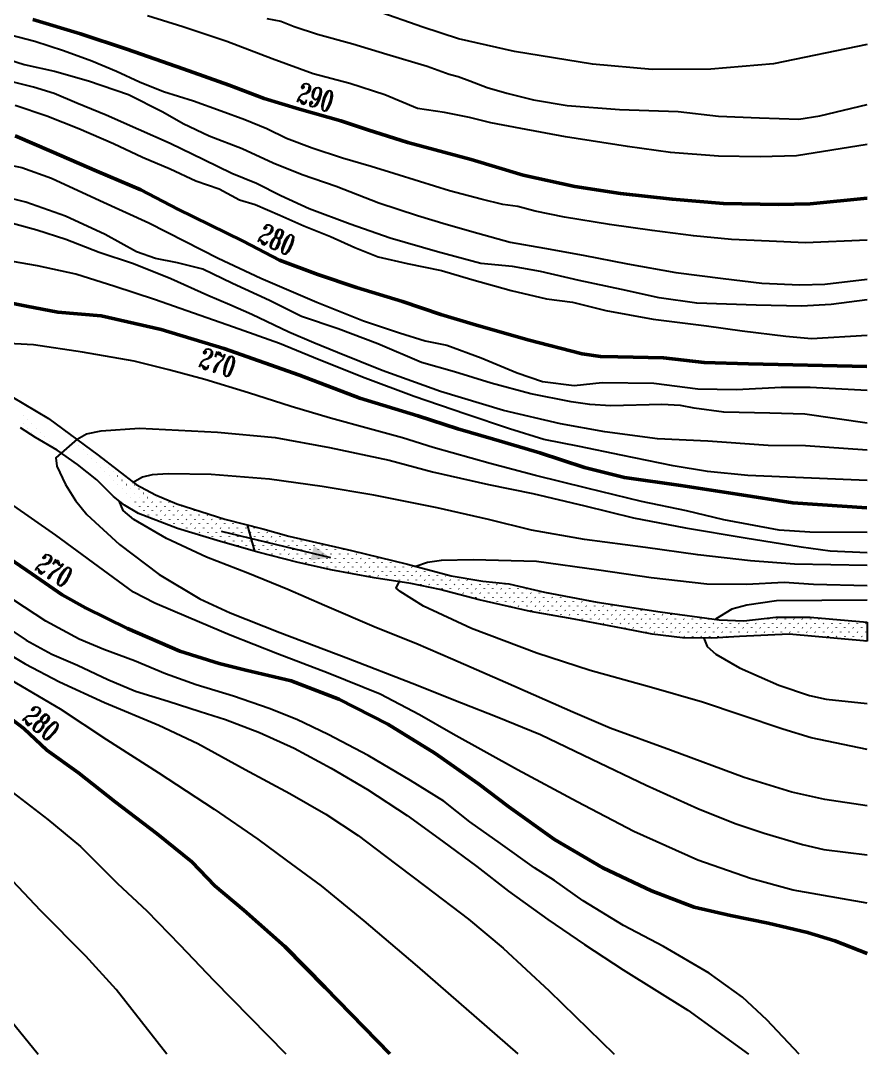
# Model space of a CAD drawing. Header units: millimetres. Extents: x 2268 to 10992, y 389 to 3530.
# Drawn here: x 3799 to 4118.2, y 1040.2 to 1429.7 of the extents above; entities that cross this region are included whole.
import ezdxf
from ezdxf.enums import TextEntityAlignment as Align

# ---------------------------------------------------------------- set-up
doc = ezdxf.new("R2010")
doc.units = ezdxf.units.MM
doc.layers.get('0').update_dxf_attribs({"true_color": 0xd9d9d9})
doc.layers.add('fiume', color=4, linetype='Continuous')
doc.layers.add('linee rosse', color=7, linetype='Continuous', lineweight=50, true_color=0xffc2c2)
doc.styles.add('TRIPLEX', font='romant', dxfattribs={"width": 0.86, "height": 10})

# ---------------------------------------------------------------- blocks, each defined once
blk = doc.blocks.new('B01C419F8')
at = {"layer": 'fiume', "linetype": 'Continuous'}
for p, q in [((362.39, 296.77), (362.41, 296.79)), ((362.97, 296.22), (362.99, 296.24)), ((363.55, 296.8), (363.57, 296.82)), ((364.13, 296.25), (364.15, 296.26)), ((364.71, 296.83), (364.73, 296.84)), ((362.39, 295.64), (362.41, 295.66)), ((362.39, 294.51), (362.41, 294.52)), ((362.97, 295.09), (362.99, 295.1)), ((363.55, 295.67), (363.57, 295.68)), ((363.55, 294.54), (363.57, 294.55)), ((364.13, 295.12), (364.15, 295.13)), ((362.39, 293.38), (362.41, 293.39)), ((362.97, 293.96), (362.99, 293.97)), ((363.55, 293.41), (363.57, 293.42)), ((364.13, 293.99), (364.15, 294)), ((361.81, 292.8), (361.83, 292.81)), ((361.81, 291.67), (361.83, 291.68)), ((362.39, 292.25), (362.41, 292.26)), ((362.97, 292.83), (362.99, 292.84)), ((362.97, 291.7), (362.99, 291.71)), ((363.55, 292.28), (363.57, 292.29)), ((364.13, 292.86), (364.15, 292.87)), ((364.13, 291.72), (364.15, 291.74)), ((361.81, 290.54), (361.83, 290.55)), ((362.39, 291.12), (362.41, 291.13)), ((362.97, 290.56), (362.99, 290.58)), ((363.55, 291.14), (363.57, 291.16)), ((361.81, 289.4), (361.83, 289.42)), ((362.39, 289.98), (362.41, 290)), ((362.39, 288.85), (362.41, 288.87)), ((362.97, 289.43), (362.99, 289.45)), ((363.55, 290.01), (363.57, 290.03)), ((363.55, 288.88), (363.57, 288.9)), ((361.81, 288.27), (361.83, 288.29)), ((362.39, 287.72), (362.41, 287.74)), ((362.97, 288.3), (362.99, 288.32)), ((363.55, 287.75), (363.57, 287.76)), ((361.81, 287.14), (361.83, 287.16)), ((362.39, 286.59), (362.41, 286.6)), ((362.97, 287.17), (362.99, 287.18)), ((363.55, 286.62), (363.57, 286.63)), ((361.81, 286.01), (361.83, 286.02)), ((361.81, 284.88), (361.83, 284.89)), ((362.39, 285.46), (362.41, 285.47)), ((362.97, 286.04), (362.99, 286.05)), ((362.97, 284.91), (362.99, 284.92)), ((363.55, 285.49), (363.57, 285.5)), ((361.81, 283.75), (361.83, 283.76)), ((362.39, 284.33), (362.41, 284.34)), ((362.97, 283.78), (362.99, 283.79)), ((363.55, 284.36), (363.57, 284.37)), ((361.81, 282.62), (361.83, 282.63)), ((362.39, 283.2), (362.41, 283.21)), ((362.39, 282.06), (362.41, 282.08)), ((362.97, 282.64), (362.99, 282.66)), ((363.55, 283.22), (363.57, 283.24)), ((363.55, 282.09), (363.57, 282.11)), ((362.39, 280.93), (362.41, 280.95)), ((362.97, 281.51), (362.99, 281.53)), ((363.55, 280.96), (363.57, 280.98)), ((362.39, 279.8), (362.41, 279.82)), ((362.97, 280.38), (362.99, 280.4)), ((362.97, 279.25), (362.99, 279.26)), ((363.55, 279.83), (363.57, 279.84)), ((364.13, 279.28), (364.15, 279.29)), ((362.39, 278.67), (362.41, 278.68)), ((362.97, 278.12), (362.99, 278.13)), ((363.55, 278.7), (363.57, 278.71)), ((364.13, 278.15), (364.15, 278.16)), ((362.39, 277.54), (362.41, 277.55)), ((362.39, 276.41), (362.41, 276.42)), ((362.97, 276.99), (362.99, 277)), ((363.55, 277.57), (363.57, 277.58)), ((363.55, 276.44), (363.57, 276.45)), ((364.13, 277.02), (364.15, 277.03)), ((361.81, 275.83), (361.83, 275.84)), ((362.39, 275.28), (362.41, 275.29)), ((362.97, 275.86), (362.99, 275.87)), ((363.55, 275.3), (363.57, 275.32)), ((364.13, 275.88), (364.15, 275.9)), ((361.81, 274.7), (361.83, 274.71)), ((362.39, 274.15), (362.41, 274.16)), ((362.97, 274.73), (362.99, 274.74)), ((363.55, 274.17), (363.57, 274.19)), ((364.13, 274.75), (364.15, 274.77)), ((361.81, 273.57), (361.83, 273.58)), ((361.81, 272.43), (361.83, 272.45)), ((362.39, 273.01), (362.41, 273.03)), ((362.97, 273.59), (362.99, 273.61)), ((362.97, 272.46), (362.99, 272.48)), ((363.55, 273.04), (363.57, 273.06)), ((364.13, 273.62), (364.15, 273.64)), ((364.13, 272.49), (364.15, 272.5)), ((361.23, 271.85), (361.25, 271.87)), ((361.81, 271.3), (361.83, 271.32)), ((362.39, 271.88), (362.41, 271.9)), ((362.97, 271.33), (362.99, 271.35)), ((363.55, 271.91), (363.57, 271.92)), ((364.13, 271.36), (364.15, 271.37)), ((361.23, 270.72), (361.25, 270.74)), ((361.23, 269.59), (361.25, 269.61)), ((361.81, 270.17), (361.83, 270.19)), ((362.39, 270.75), (362.41, 270.77)), ((362.39, 269.62), (362.41, 269.63)), ((362.97, 270.2), (362.99, 270.21)), ((363.55, 270.78), (363.57, 270.79)), ((363.55, 269.65), (363.57, 269.66)), ((361.23, 268.46), (361.25, 268.47)), ((361.81, 269.04), (361.83, 269.05)), ((362.39, 268.49), (362.41, 268.5)), ((362.97, 269.07), (362.99, 269.08)), ((363.55, 268.52), (363.57, 268.53)), ((360.65, 267.88), (360.67, 267.89)), ((360.65, 266.75), (360.67, 266.76)), ((361.23, 267.33), (361.25, 267.34)), ((361.81, 267.91), (361.83, 267.92)), ((361.81, 266.78), (361.83, 266.79)), ((362.39, 267.36), (362.41, 267.37)), ((362.97, 267.94), (362.99, 267.95)), ((362.97, 266.81), (362.99, 266.82)), ((363.55, 267.39), (363.57, 267.4)), ((360.65, 265.62), (360.67, 265.63)), ((361.23, 266.2), (361.25, 266.21)), ((361.81, 265.65), (361.83, 265.66)), ((362.39, 266.23), (362.41, 266.24)), ((362.97, 265.67), (362.99, 265.69)), ((360.65, 264.49), (360.67, 264.5)), ((361.23, 265.07), (361.25, 265.08)), ((361.81, 264.51), (361.83, 264.53)), ((362.39, 265.09), (362.41, 265.11)), ((362.39, 263.96), (362.41, 263.98)), ((362.97, 264.54), (362.99, 264.56)), ((360.07, 263.91), (360.09, 263.92)), ((360.07, 262.78), (360.09, 262.79)), ((360.65, 263.35), (360.67, 263.37)), ((361.23, 263.93), (361.25, 263.95)), ((361.23, 262.8), (361.25, 262.82)), ((361.81, 263.38), (361.83, 263.4)), ((362.39, 262.83), (362.41, 262.85)), ((360.07, 261.64), (360.09, 261.66)), ((360.65, 262.22), (360.67, 262.24)), ((361.23, 261.67), (361.25, 261.69)), ((361.81, 262.25), (361.83, 262.27)), ((362.39, 261.7), (362.41, 261.71)), ((359.49, 259.93), (359.51, 259.95)), ((360.07, 260.51), (360.09, 260.53)), ((360.65, 261.09), (360.67, 261.11)), ((360.65, 259.96), (360.67, 259.97)), ((361.23, 260.54), (361.25, 260.55)), ((361.81, 261.12), (361.83, 261.13)), ((361.81, 259.99), (361.83, 260)), ((359.49, 258.8), (359.51, 258.82)), ((360.07, 259.38), (360.09, 259.4)), ((360.65, 258.83), (360.67, 258.84)), ((361.23, 259.41), (361.25, 259.42)), ((361.81, 258.86), (361.83, 258.87)), ((358.91, 257.09), (358.93, 257.1)), ((359.49, 257.67), (359.51, 257.68)), ((360.07, 258.25), (360.09, 258.26)), ((360.07, 257.12), (360.09, 257.13)), ((360.65, 257.7), (360.67, 257.71)), ((361.23, 258.28), (361.25, 258.29)), ((361.23, 257.15), (361.25, 257.16)), ((358.91, 255.96), (358.93, 255.97)), ((359.49, 256.54), (359.51, 256.55)), ((360.07, 255.99), (360.09, 256)), ((360.65, 256.57), (360.67, 256.58)), ((361.23, 256.02), (361.25, 256.03)), ((358.91, 254.83), (358.93, 254.84)), ((359.49, 255.41), (359.51, 255.42)), ((360.07, 254.86), (360.09, 254.87)), ((360.65, 255.44), (360.67, 255.45)), ((360.65, 254.3), (360.67, 254.32)), ((361.23, 254.88), (361.25, 254.9)), ((358.33, 254.25), (358.35, 254.26)), ((358.33, 253.12), (358.35, 253.13)), ((358.91, 253.7), (358.93, 253.71)), ((359.49, 254.28), (359.51, 254.29)), ((359.49, 253.14), (359.51, 253.16)), ((360.07, 253.72), (360.09, 253.74)), ((360.65, 253.17), (360.67, 253.19)), ((358.33, 251.98), (358.35, 252)), ((358.91, 252.56), (358.93, 252.58)), ((359.49, 252.01), (359.51, 252.03)), ((360.07, 252.59), (360.09, 252.61)), ((360.65, 252.04), (360.67, 252.06)), ((357.75, 251.4), (357.77, 251.42)), ((357.75, 250.27), (357.77, 250.29)), ((358.33, 250.85), (358.35, 250.87)), ((358.91, 251.43), (358.93, 251.45)), ((358.91, 250.3), (358.93, 250.32)), ((359.49, 250.88), (359.51, 250.9)), ((360.07, 251.46), (360.09, 251.48)), ((360.07, 250.33), (360.09, 250.34)), ((357.75, 249.14), (357.77, 249.16)), ((358.33, 249.72), (358.35, 249.74)), ((358.91, 249.17), (358.93, 249.18)), ((359.49, 249.75), (359.51, 249.76)), ((360.07, 249.2), (360.09, 249.21)), ((357.17, 248.56), (357.19, 248.58)), ((357.17, 247.43), (357.19, 247.44)), ((357.75, 248.01), (357.77, 248.02)), ((358.33, 248.59), (358.35, 248.6)), ((358.33, 247.46), (358.35, 247.47)), ((358.91, 248.04), (358.93, 248.05)), ((359.49, 248.62), (359.51, 248.63)), ((359.49, 247.49), (359.51, 247.5)), ((357.17, 246.3), (357.19, 246.31)), ((357.75, 246.88), (357.77, 246.89)), ((358.33, 246.33), (358.35, 246.34)), ((358.91, 246.91), (358.93, 246.92)), ((359.49, 246.36), (359.51, 246.37)), ((357.17, 245.17), (357.19, 245.18)), ((357.75, 245.75), (357.77, 245.76)), ((357.75, 244.62), (357.77, 244.63)), ((358.33, 245.2), (358.35, 245.21)), ((358.91, 245.78), (358.93, 245.79)), ((358.91, 244.64), (358.93, 244.66)), ((356.59, 243.46), (356.61, 243.47)), ((357.17, 244.04), (357.19, 244.05)), ((357.75, 243.49), (357.77, 243.5)), ((358.33, 244.06), (358.35, 244.08)), ((356.59, 242.33), (356.61, 242.34)), ((357.17, 242.91), (357.19, 242.92)), ((357.75, 242.35), (357.77, 242.37)), ((358.33, 242.93), (358.35, 242.95)), ((356.01, 240.61), (356.03, 240.63)), ((356.59, 241.19), (356.61, 241.21)), ((357.17, 241.77), (357.19, 241.79)), ((357.17, 240.64), (357.19, 240.66)), ((357.75, 241.22), (357.77, 241.24)), ((358.33, 241.8), (358.35, 241.82)), ((356.01, 239.48), (356.03, 239.5)), ((356.59, 240.06), (356.61, 240.08)), ((357.17, 239.51), (357.19, 239.53)), ((357.75, 240.09), (357.77, 240.11)), ((355.43, 238.9), (355.45, 238.92)), ((355.43, 237.77), (355.45, 237.79)), ((356.01, 238.35), (356.03, 238.37)), ((356.59, 238.93), (356.61, 238.95)), ((356.59, 237.8), (356.61, 237.81)), ((357.17, 238.38), (357.19, 238.39)), ((355.43, 236.64), (355.45, 236.65)), ((356.01, 237.22), (356.03, 237.23)), ((356.59, 236.67), (356.61, 236.68)), ((357.17, 237.25), (357.19, 237.26)), ((354.85, 236.06), (354.87, 236.07)), ((354.85, 234.93), (354.87, 234.94)), ((355.43, 235.51), (355.45, 235.52)), ((356.01, 236.09), (356.03, 236.1)), ((356.01, 234.96), (356.03, 234.97)), ((356.59, 235.54), (356.61, 235.55)), ((354.27, 234.35), (354.29, 234.36)), ((354.85, 233.8), (354.87, 233.81)), ((355.43, 234.38), (355.45, 234.39)), ((356.01, 233.83), (356.03, 233.84)), ((356.59, 234.41), (356.61, 234.42)), ((354.27, 233.22), (354.29, 233.23)), ((354.85, 232.67), (354.87, 232.68)), ((355.43, 233.25), (355.45, 233.26)), ((356.01, 232.69), (356.03, 232.71)), ((356.59, 233.27), (356.61, 233.29)), ((353.69, 231.51), (353.71, 231.52)), ((354.27, 232.09), (354.29, 232.1)), ((354.27, 230.96), (354.29, 230.97)), ((354.85, 231.54), (354.87, 231.55)), ((355.43, 232.11), (355.45, 232.13)), ((355.43, 230.98), (355.45, 231)), ((356.01, 231.56), (356.03, 231.58)), ((353.11, 229.8), (353.13, 229.81)), ((353.69, 230.38), (353.71, 230.39)), ((354.27, 229.82), (354.29, 229.84)), ((354.85, 230.4), (354.87, 230.42)), ((355.43, 229.85), (355.45, 229.87)), ((356.01, 230.43), (356.03, 230.45)), ((353.11, 228.66), (353.13, 228.68)), ((353.69, 229.24), (353.71, 229.26)), ((353.69, 228.11), (353.71, 228.13)), ((354.27, 228.69), (354.29, 228.71)), ((354.85, 229.27), (354.87, 229.29)), ((354.85, 228.14), (354.87, 228.16)), ((355.43, 228.72), (355.45, 228.73)), ((352.54, 226.95), (352.55, 226.97)), ((353.11, 227.53), (353.13, 227.55)), ((353.69, 226.98), (353.71, 227)), ((354.27, 227.56), (354.29, 227.58)), ((354.85, 227.01), (354.87, 227.02)), ((355.43, 227.59), (355.45, 227.6)), ((352.54, 225.82), (352.55, 225.84)), ((353.11, 226.4), (353.13, 226.42)), ((353.11, 225.27), (353.13, 225.28)), ((353.69, 225.85), (353.71, 225.86)), ((354.27, 226.43), (354.29, 226.44)), ((354.27, 225.3), (354.29, 225.31)), ((354.85, 225.88), (354.87, 225.89)), ((355.43, 226.46), (355.45, 226.47)), ((351.96, 224.11), (351.97, 224.12)), ((352.54, 224.69), (352.55, 224.7)), ((353.11, 224.14), (353.13, 224.15)), ((353.69, 224.72), (353.71, 224.73)), ((354.27, 224.17), (354.29, 224.18)), ((354.85, 224.75), (354.87, 224.76)), ((351.96, 222.98), (351.97, 222.99)), ((352.54, 223.56), (352.55, 223.57)), ((353.11, 223.01), (353.13, 223.02)), ((353.69, 223.59), (353.71, 223.6)), ((354.27, 223.04), (354.29, 223.05)), ((354.85, 223.62), (354.87, 223.63)), ((351.38, 222.4), (351.39, 222.41)), ((351.38, 221.27), (351.39, 221.28)), ((351.96, 221.85), (351.97, 221.86)), ((352.54, 222.43), (352.55, 222.44)), ((352.54, 221.3), (352.55, 221.31)), ((353.11, 221.88), (353.13, 221.89)), ((353.69, 222.46), (353.71, 222.47)), ((353.69, 221.32), (353.71, 221.34)), ((354.27, 221.9), (354.29, 221.92)), ((351.38, 220.14), (351.39, 220.15)), ((351.96, 220.72), (351.97, 220.73)), ((352.54, 220.16), (352.55, 220.18)), ((353.11, 220.74), (353.13, 220.76)), ((353.69, 220.19), (353.71, 220.21)), ((350.8, 219.56), (350.81, 219.57)), ((350.8, 218.43), (350.81, 218.44)), ((351.38, 219.01), (351.39, 219.02)), ((351.96, 219.58), (351.97, 219.6)), ((351.96, 218.45), (351.97, 218.47)), ((352.54, 219.03), (352.55, 219.05)), ((353.11, 219.61), (353.13, 219.63)), ((353.11, 218.48), (353.13, 218.5)), ((353.69, 219.06), (353.71, 219.08)), ((350.8, 217.29), (350.81, 217.31)), ((351.38, 217.87), (351.39, 217.89)), ((351.96, 217.32), (351.97, 217.34)), ((352.54, 217.9), (352.55, 217.92)), ((353.11, 217.35), (353.13, 217.36)), ((350.22, 216.71), (350.23, 216.73)), ((350.22, 215.58), (350.23, 215.6)), ((350.8, 216.16), (350.81, 216.18)), ((351.38, 216.74), (351.39, 216.76)), ((351.38, 215.61), (351.39, 215.63)), ((351.96, 216.19), (351.97, 216.2)), ((352.54, 216.77), (352.55, 216.78)), ((352.54, 215.64), (352.55, 215.65)), ((349.64, 215), (349.65, 215.02)), ((350.22, 214.45), (350.23, 214.47)), ((350.8, 215.03), (350.81, 215.05)), ((351.38, 214.48), (351.39, 214.49)), ((351.96, 215.06), (351.97, 215.07)), ((352.54, 214.51), (352.55, 214.52)), ((349.06, 213.29), (349.07, 213.31)), ((349.64, 213.87), (349.65, 213.89)), ((350.22, 213.32), (350.23, 213.33)), ((350.8, 213.9), (350.81, 213.91)), ((351.38, 213.35), (351.39, 213.36)), ((351.96, 213.93), (351.97, 213.94)), ((349.06, 212.16), (349.07, 212.17)), ((349.64, 212.74), (349.65, 212.75)), ((349.64, 211.61), (349.65, 211.62)), ((350.22, 212.19), (350.23, 212.2)), ((350.8, 212.77), (350.81, 212.78)), ((350.8, 211.64), (350.81, 211.65)), ((351.38, 212.22), (351.39, 212.23)), ((351.96, 212.8), (351.97, 212.81)), ((348.48, 210.45), (348.49, 210.46)), ((349.06, 211.03), (349.07, 211.04)), ((349.64, 210.48), (349.65, 210.49)), ((350.22, 211.06), (350.23, 211.07)), ((350.8, 210.51), (350.81, 210.52)), ((351.38, 211.09), (351.39, 211.1)), ((347.9, 208.74), (347.91, 208.75)), ((348.48, 209.32), (348.49, 209.33)), ((349.06, 209.9), (349.07, 209.91)), ((349.06, 208.77), (349.07, 208.78)), ((349.64, 209.35), (349.65, 209.36)), ((350.22, 209.93), (350.23, 209.94)), ((350.22, 208.79), (350.23, 208.81)), ((350.8, 209.37), (350.81, 209.39)), ((347.9, 207.61), (347.91, 207.62)), ((348.48, 208.19), (348.49, 208.2)), ((349.06, 207.63), (349.07, 207.65)), ((349.64, 208.21), (349.65, 208.23)), ((350.22, 207.66), (350.23, 207.68)), ((350.8, 208.24), (350.81, 208.25)), ((347.32, 207.03), (347.33, 207.04)), ((347.9, 206.48), (347.91, 206.49)), ((348.48, 207.06), (348.49, 207.07)), ((348.48, 205.92), (348.49, 205.94)), ((349.06, 206.5), (349.07, 206.52)), ((349.64, 207.08), (349.65, 207.1)), ((349.64, 205.95), (349.65, 205.97)), ((350.22, 206.53), (350.23, 206.55)), ((346.74, 205.32), (346.75, 205.33)), ((347.32, 205.9), (347.33, 205.91)), ((347.32, 204.76), (347.33, 204.78)), ((347.9, 205.34), (347.91, 205.36)), ((348.48, 204.79), (348.49, 204.81)), ((349.06, 205.37), (349.07, 205.39)), ((349.64, 204.82), (349.65, 204.83)), ((346.16, 203.6), (346.17, 203.62)), ((346.74, 204.18), (346.75, 204.2)), ((347.32, 203.63), (347.33, 203.65)), ((347.9, 204.21), (347.91, 204.23)), ((348.48, 203.66), (348.49, 203.68)), ((349.06, 204.24), (349.07, 204.25)), ((345.58, 201.89), (345.59, 201.91)), ((346.16, 202.47), (346.17, 202.49)), ((346.74, 203.05), (346.75, 203.07)), ((346.74, 201.92), (346.75, 201.94)), ((347.32, 202.5), (347.33, 202.52)), ((347.9, 203.08), (347.91, 203.1)), ((347.9, 201.95), (347.91, 201.96)), ((348.48, 202.53), (348.49, 202.54)), ((349.06, 203.11), (349.07, 203.12)), ((345, 201.31), (345.01, 201.33)), ((345.58, 200.76), (345.59, 200.78)), ((346.16, 201.34), (346.17, 201.36)), ((346.74, 200.79), (346.75, 200.8)), ((347.32, 201.37), (347.33, 201.38)), ((347.9, 200.82), (347.91, 200.83)), ((348.48, 201.4), (348.49, 201.41)), ((343.84, 199.02), (343.85, 199.04)), ((344.42, 199.6), (344.43, 199.62)), ((345, 200.18), (345.01, 200.2)), ((345, 199.05), (345.01, 199.06)), ((345.58, 199.63), (345.59, 199.64)), ((346.16, 200.21), (346.17, 200.22)), ((346.16, 199.08), (346.17, 199.09)), ((346.74, 199.66), (346.75, 199.67)), ((347.32, 200.24), (347.33, 200.25)), ((343.84, 197.89), (343.85, 197.91)), ((344.42, 198.47), (344.43, 198.48)), ((345, 197.92), (345.01, 197.93)), ((345.58, 198.5), (345.59, 198.51)), ((342.68, 196.73), (342.69, 196.75)), ((343.26, 197.31), (343.27, 197.33)), ((343.84, 196.76), (343.85, 196.77)), ((344.42, 197.34), (344.43, 197.35)), ((340.94, 194.99), (340.95, 195.01)), ((341.52, 195.57), (341.53, 195.59)), ((342.1, 196.15), (342.11, 196.17)), ((342.1, 195.02), (342.11, 195.03)), ((342.68, 195.6), (342.69, 195.61)), ((343.26, 196.18), (343.27, 196.19)), ((339.78, 193.83), (339.79, 193.85)), ((340.36, 194.41), (340.37, 194.43)), ((340.94, 193.86), (340.95, 193.87)), ((341.52, 194.44), (341.53, 194.45)), ((339.2, 192.12), (339.21, 192.14)), ((339.78, 192.7), (339.79, 192.71)), ((340.36, 193.28), (340.37, 193.29)), ((338.04, 190.96), (338.05, 190.98)), ((338.62, 191.54), (338.63, 191.56)), ((336.88, 189.8), (336.89, 189.82)), ((337.46, 190.38), (337.47, 190.4)), ((336.3, 189.22), (336.31, 189.24)), ((338.62, 188.15), (338.63, 188.16)), ((339.2, 188.73), (339.21, 188.74)), ((337.46, 186.99), (337.47, 187)), ((338.04, 187.57), (338.05, 187.58)), ((335.72, 185.25), (335.73, 185.26)), ((336.3, 185.83), (336.31, 185.84)), ((336.88, 186.41), (336.89, 186.42)), ((336.88, 185.28), (336.89, 185.29)), ((337.46, 185.86), (337.47, 185.87)), ((334.56, 184.09), (334.57, 184.1)), ((335.14, 184.67), (335.15, 184.68)), ((335.72, 184.12), (335.73, 184.13)), ((336.3, 184.7), (336.31, 184.71))]:
    blk.add_line(p, q, dxfattribs=at)

msp = doc.modelspace()

# ---------------------------------------------------------------- linework, layer by layer
at = {"ltscale": 0.5, "transparency": 33554687}
msp.add_line((3884.42457, 1239.74616), (3887.11201, 1229.7679), dxfattribs=at)
at = {"transparency": 33554687}
for p, q in [((3874.63255, 1237.29947), (3915.736, 1227.40263)), ((4118.15787, 1203.08967), (4118.15787, 1195.91585))]:
    msp.add_line(p, q, dxfattribs=at)
for points in [[(4118.10554, 1420.78958), (4082.82567, 1413.508), (4059.1799, 1411.44963), (4037.09917, 1411.34756), (4014.5081, 1413.3549), (3985.14651, 1418.11808), (3964.05244, 1422.91528), (3950.57945, 1427.3042), (3932.61547, 1433.56438)], [(4118.10554, 1383.10872), (4091.49333, 1378.82186), (4077.72226, 1378.41359), (4062.00378, 1378.68577), (4044.00577, 1380.0807), (4027.7089, 1382.29218), (4004.40336, 1385.96663), (3987.49408, 1389.06269), (3976.19854, 1391.24015), (3968.23723, 1393.21346), (3958.7449, 1395.15276), (3948.53809, 1396.68378), (3936.28992, 1401.82121), (3923.08912, 1406.04002), (3909.30992, 1409.71447), (3893.8296, 1415.32822), (3876.7502, 1421.86057), (3860.07908, 1427.33823), (3846.84426, 1431.52302)], [(3891.78824, 1430.57038), (3897.1298, 1429.48166), (3902.13114, 1427.50834), (3910.84095, 1424.58239), (3924.21186, 1420.94196), (3937.0044, 1417.13142), (3952.17852, 1412.6064), (3960.58213, 1409.57838), (3963.91635, 1408.72781), (3968.30528, 1407.02668), (3974.90568, 1404.509), (3982.32263, 1402.36557), (3992.29128, 1399.91593), (4005.04979, 1397.70446), (4024.71491, 1396.24148), (4046.82966, 1395.52701), (4062.10585, 1393.75783), (4077.51813, 1393.07737), (4092.30099, 1392.63508), (4100.27272, 1393.9061), (4118.10554, 1398.10815)], [(3795.60608, 1288.04931), (3809.52136, 1279.84984), (3828.19982, 1265.93456), (3842.5574, 1254.94523), (3849.78297, 1251.02411), (3857.90163, 1247.66437), (3875.96768, 1241.88052), (3890.25721, 1238.27411), (3900.1238, 1235.51827), (3923.76957, 1230.07464), (3944.82962, 1224.90319), (3961.26258, 1220.51426), (3973.23857, 1218.4729), (3983.0371, 1217.52027), (3996.47607, 1214.32213), (4016.34532, 1210.61366), (4040.05914, 1206.93921), (4062.30998, 1203.87717), (4071.59818, 1203.60498), (4083.62627, 1204.96589), (4096.67114, 1204.98653), (4118.15787, 1203.08967)]]:
    msp.add_lwpolyline(points, dxfattribs=at)
at = {"transparency": 33554687, "flags": 128}
for points in [[(4118.11932, 1346.97662), (4094.78742, 1346.00697), (4081.09462, 1346.56835), (4066.93707, 1347.2488), (4052.64754, 1348.67776), (4037.06514, 1350.65107), (4020.93839, 1352.86255), (4003.96106, 1355.61839), (3992.90369, 1357.96595), (3986.4734, 1359.70111), (3980.72356, 1360.41559), (3972.59214, 1362.45695), (3960.61615, 1365.62106), (3949.28659, 1369.1254), (3939.62415, 1372.15342), (3931.08445, 1374.70512), (3920.3673, 1377.90325), (3908.93567, 1381.64575), (3899.20518, 1385.35422), (3891.75421, 1388.96063), (3883.52072, 1392.29485), (3874.6408, 1395.6631), (3864.19583, 1399.37157), (3852.79823, 1402.90993), (3843.81624, 1406.51634), (3835.10643, 1410.56504), (3825.81823, 1414.4096), (3815.20315, 1418.32221), (3804.34991, 1421.8946), (3791.72749, 1425.1948)], [(3785.22915, 1418.01601), (3800.33523, 1413.25283), (3811.76686, 1410.66711), (3824.59341, 1407.02668), (3839.59742, 1401.85523), (3852.62811, 1395.42494), (3860.2492, 1391.00199), (3870.11578, 1386.30686), (3882.46602, 1381.5777), (3894.1358, 1376.10005), (3905.09111, 1371.74514), (3917.98571, 1367.39024), (3934.04442, 1361.09604), (3948.64016, 1356.26482), (3959.42535, 1352.99864), (3971.36732, 1349.59637), (3983.51342, 1346.26214), (3996.47607, 1343.98262), (4011.0718, 1341.36288), (4027.74293, 1338.13072), (4046.01311, 1334.83052), (4063.80698, 1332.61904), (4078.38869, 1330.75581), (4092.70541, 1330.14143), (4102.17172, 1330.36244), (4118.11932, 1332.26971)], [(4118.11932, 1324.47384), (4104.56411, 1322.74718), (4093.36784, 1322.11707), (4076.24228, 1322.48028), (4053.9404, 1323.2628), (4039.68489, 1325.30416), (4025.53145, 1328.40023), (4009.50676, 1331.76848), (3994.97907, 1335.20477), (3984.39801, 1337.07602), (3972.45605, 1338.26681), (3956.15918, 1342.65574), (3938.22921, 1347.79317), (3923.22521, 1353.06668), (3907.74488, 1358.7825), (3897.02773, 1363.74981), (3887.8416, 1368.34287), (3878.62145, 1372.18744), (3868.04039, 1377.25682), (3855.34993, 1383.41493), (3843.47601, 1388.75649), (3831.26186, 1394.09805), (3820.13644, 1398.58905), (3811.63077, 1402.29752), (3803.87359, 1404.61107), (3791.82956, 1407.70713)], [(3796.96698, 1397.84055), (3808.90895, 1393.85989), (3820.88494, 1389.06269), (3834.0177, 1383.41493), (3844.87094, 1378.24348), (3855.34993, 1373.88857), (3865.01237, 1369.39758), (3873.85828, 1366.33553), (3881.5474, 1362.21879), (3887.36529, 1360.41559), (3896.72153, 1356.40091), (3905.77156, 1352.42025), (3915.74021, 1348.37155), (3924.99439, 1344.22078), (3933.77224, 1340.68242), (3944.72755, 1338.16474), (3957.62215, 1335.57902), (3969.01975, 1332.14273), (3983.88767, 1328.09402), (3997.15652, 1324.92991), (4007.05713, 1323.67107), (4019.6115, 1320.54099), (4037.47342, 1317.27481), (4057.47876, 1314.68908), (4070.98577, 1312.81783), (4087.43574, 1310.77647), (4097.06355, 1309.96843), (4118.11932, 1311.25279)], [(3785.36525, 1377.18877), (3799.41662, 1374.36489), (3810.61009, 1370.35021), (3828.84625, 1361.91258), (3847.28655, 1353.57702), (3860.92965, 1346.67042), (3873.48403, 1340.24013), (3889.57676, 1332.65307), (3910.63681, 1323.60303), (3928.26057, 1316.62838), (3941.8016, 1312.13738), (3951.43002, 1309.00729), (3959.66351, 1307.47627), (3972.55811, 1302.71309), (3986.20121, 1296.99728), (3995.69355, 1293.76513), (4007.63551, 1292.20008), (4018.14853, 1293.32283), (4037.67755, 1293.15272), (4054.28063, 1290.97526), (4068.84234, 1290.66906), (4085.7176, 1291.6217), (4096.65741, 1291.65147), (4118.11932, 1290.4309)], [(4118.15787, 1278.04881), (4094.5592, 1281.38114), (4081.44775, 1281.85718), (4064.01112, 1282.16339), (4052.91972, 1283.72843), (4047.67172, 1284.63854), (4040.7396, 1285.08934), (4021.44873, 1284.54498), (4013.50443, 1285.02129), (4006.47874, 1286.11002), (3991.2706, 1289.13804), (3976.30061, 1293.08467), (3962.55544, 1297.40555), (3950.13716, 1300.84185), (3933.67017, 1307.95259), (3918.73421, 1313.56633), (3904.85295, 1318.29549), (3892.84294, 1324.21544), (3878.89363, 1330.71377), (3867.73419, 1336.05534), (3858.13979, 1338.4029), (3849.80423, 1340.03599), (3842.69349, 1342.65574), (3830.81957, 1349.15407), (3815.91763, 1356.06068), (3800.91362, 1361.30018), (3787.40661, 1364.70244)], [(4118.15787, 1267.85437), (4094.86408, 1269.47655), (4080.75546, 1269.67711), (4058.00302, 1271.20984), (4039.01709, 1272.19834), (4019.24717, 1274.78888), (4002.54501, 1277.82254), (3981.0367, 1282.86728), (3957.27872, 1289.99126), (3935.25913, 1297.89923), (3918.48879, 1304.64826), (3909.52416, 1308.32956), (3900.04823, 1312.3858), (3886.14112, 1318.96441), (3877.79004, 1322.61162), (3869.5753, 1326.15657), (3855.60002, 1332.39431), (3841.48839, 1338.12077), (3828.56977, 1342.38153), (3815.99202, 1347.25584), (3805.15265, 1350.83487), (3790.83651, 1354.6866)], [(4118.15787, 1256.46058), (4073.06906, 1258.29123), (4057.95189, 1259.87623), (4044.98215, 1261.97252), (4025.34858, 1265.99468), (4009.70308, 1269.23285), (3996.23908, 1271.92565), (3983.21821, 1275.84555), (3966.75465, 1281.43566), (3947.35968, 1288.04836), (3928.88504, 1295.00191), (3911.46706, 1301.92138), (3896.60554, 1308.12504), (3879.28983, 1314.19236), (3864.1897, 1319.50979), (3849.39636, 1324.58861), (3834.50075, 1329.56517), (3819.84374, 1334.23496), (3805.32308, 1337.33679), (3789.98436, 1339.96142)], [(4118.15787, 1236.88519), (4096.4576, 1236.9917), (4084.91396, 1237.73734), (4064.10442, 1241.65723), (4049.95871, 1245.06584), (4032.98385, 1248.54262), (4012.39588, 1253.55327), (3993.035, 1258.3594), (3976.02605, 1262.85876), (3954.51775, 1268.85791), (3942.92849, 1272.5392), (3930.453, 1275.87963), (3915.79599, 1279.8677), (3901.00264, 1284.29889), (3884.84585, 1289.44588), (3868.45046, 1294.45653), (3854.9183, 1298.17191), (3841.76108, 1301.41009), (3822.33203, 1304.85278), (3803.78921, 1307.61375), (3782.7922, 1308.63633), (3763.38019, 1306.62526), (3753.0159, 1304.60566), (3737.73044, 1300.28525)], [(4118.15787, 1195.91585), (4088.72472, 1198.50488), (4069.97423, 1197.6957), (4059.56805, 1197.0612), (4048.42872, 1197.17469), (4037.00986, 1198.57813), (4026.07581, 1200.64501), (4007.60149, 1204.21739), (3991.16853, 1207.04128), (3971.87766, 1211.46423), (3957.04377, 1215.34281), (3946.08846, 1217.58831), (3932.30927, 1219.79979), (3915.8763, 1222.75976), (3903.15182, 1225.68571), (3888.89631, 1229.2581), (3874.36862, 1233.40886), (3858.07174, 1238.30813), (3843.40796, 1244.02395), (3838.10468, 1247.16679), (3834.05172, 1250.38619), (3827.65546, 1256.64637), (3820.47667, 1262.43022), (3812.75352, 1267.87385), (3804.55405, 1272.60301), (3798.9403, 1276.31148)], [(3820.35504, 1272.062), (3823.85525, 1273.98013), (3829.33671, 1275.21283), (3843.73807, 1276.10119), (3873.18842, 1274.68662), (3894.90124, 1272.64146), (3915.38696, 1268.82382), (3937.95193, 1264.08586), (3954.21098, 1259.72284), (3975.37842, 1254.98488), (3992.11467, 1251.54219), (4011.68007, 1246.83831), (4030.05245, 1242.37304), (4049.61785, 1238.62357), (4072.14873, 1234.77185), (4093.248, 1231.39733), (4104.13336, 1229.96146), (4118.15787, 1229.31808)], [(3820.35504, 1272.062), (3812.23243, 1264.99207), (3812.68993, 1261.79996), (3815.88976, 1254.89967), (3819.63923, 1248.94952), (3824.00224, 1243.60014), (3836.23914, 1232.35174), (3851.20292, 1221.00108), (3866.50756, 1211.79785), (3877.99456, 1206.5486), (3896.7078, 1199.18601), (3922.57912, 1189.40331), (3946.54162, 1180.09782), (3965.22077, 1172.63297), (3978.58251, 1167.38372), (3994.90973, 1160.66876), (4014.33878, 1151.39736), (4034.75633, 1141.64874), (4054.32172, 1132.85454), (4068.29701, 1127.23034), (4079.27272, 1123.51496), (4093.67408, 1119.30533), (4101.76212, 1117.38586), (4118.0887, 1115.40248)], [(4118.15787, 1224.37807), (4090.66723, 1224.89785), (4074.17685, 1226.19921), (4054.21947, 1228.46593), (4034.5859, 1231.15873), (4011.54372, 1234.1583), (3991.60338, 1237.73734), (3975.34433, 1241.69132), (3956.01754, 1246.19068), (3932.12321, 1250.86047), (3912.69416, 1254.23499), (3892.85608, 1256.96187), (3870.83648, 1258.66618), (3854.64561, 1258.97295), (3848.5442, 1258.61505), (3844.89273, 1257.68833), (3841.2157, 1255.49617)], [(4118.0887, 1097.20053), (4090.22612, 1102.11744), (4074.09164, 1106.47193), (4054.25355, 1113.3914), (4030.12062, 1124.1626), (4008.78275, 1135.34282), (3986.25187, 1147.44337), (3962.05077, 1160.80511), (3949.30259, 1168.13361), (3934.50924, 1175.87114), (3914.94384, 1183.77911), (3895.78748, 1191.07353), (3878.02864, 1198.16343), (3862.31497, 1204.84429), (3849.5327, 1210.22989), (3841.59065, 1214.32022), (3828.33117, 1224.06883), (3812.27664, 1235.79443), (3795.13135, 1247.82681)], [(4118.0887, 1133.80895), (4102.13015, 1136.26341), (4089.734, 1138.94955), (4071.68857, 1144.5631), (4043.92548, 1154.87413), (4021.15599, 1163.12296), (4007.14662, 1169.12211), (3981.71843, 1180.30233), (3961.94851, 1189.02836), (3947.97323, 1195.02751), (3933.1458, 1200.95848), (3913.47814, 1209.37774), (3899.67329, 1215.3428), (3884.64134, 1221.54646), (3869.02992, 1227.57969), (3853.9298, 1234.63551), (3841.62473, 1241.79358), (3837.63667, 1245.11697), (3836.10279, 1248.74713)], [(3947.97323, 1224.20517), (3952.36554, 1225.624), (3957.64941, 1226.35259), (3969.5497, 1226.65937), (3993.44403, 1225.97765), (4016.89523, 1222.80764), (4036.73332, 1219.87624), (4057.69624, 1217.52431), (4072.59185, 1217.35388), (4086.80574, 1218.06968), (4097.80613, 1217.37944), (4118.15787, 1216.84258)], [(4118.0887, 1155.07865), (4096.93468, 1159.48853), (4086.34557, 1162.74801), (4070.64895, 1167.96318), (4056.02603, 1172.93974), (4036.83558, 1178.46169), (4013.69115, 1184.86986), (3993.5122, 1191.34621), (3968.90207, 1200.71988), (3950.83646, 1209.10505), (3942.07634, 1214.5929), (3940.53821, 1215.82), (3941.63322, 1218.2742)], [(3566.00488, 1205.45784), (3574.62866, 1208.96871), (3579.2814, 1210.21711), (3586.69512, 1210.97978), (3610.82805, 1211.32064), (3628.04151, 1210.9457), (3647.50464, 1208.62784), (3670.37639, 1204.0944), (3693.65716, 1198.16343), (3715.5745, 1189.88051), (3731.01548, 1182.5861), (3745.29754, 1175.29168), (3758.62519, 1167.07694), (3773.04359, 1156.33983), (3786.37124, 1146.18219), (3797.79007, 1137.42207), (3809.27707, 1128.69604), (3821.51396, 1118.57248), (3835.55742, 1104.63129), (3846.53313, 1094.23504), (3859.00862, 1081.45277), (3871.82498, 1068.02286), (3899.0065, 1040.32488)], [(4092.41547, 1040.19364), (4080.29346, 1053.2381), (4071.1073, 1061.7662), (4058.48022, 1070.74975), (4041.36902, 1080.83922), (4026.23481, 1088.74719), (4011.06652, 1098.08676), (4000.29533, 1105.65387), (3992.69414, 1110.52818), (3979.87778, 1119.66324), (3968.28852, 1127.80981), (3958.57399, 1135.6496), (3945.99624, 1143.38713), (3930.00988, 1152.79488), (3914.90976, 1160.66876), (3903.15007, 1166.36114), (3892.71973, 1170.48555), (3879.18757, 1175.15534), (3865.1782, 1179.38201), (3853.55485, 1183.54051), (3841.89742, 1188.4489), (3830.41042, 1192.70966), (3821.10493, 1196.66364), (3808.49309, 1203.41268), (3796.46071, 1211.38882)], [(4118.15787, 1211.32064), (4083.92546, 1211.04795), (4072.72819, 1209.49704), (4067.104, 1207.93547), (4060.86625, 1204.16257)], [(3789.71167, 1203.8558), (3801.06233, 1196.25461), (3810.81094, 1190.97127), (3820.38912, 1186.88094), (3831.84204, 1181.42717), (3842.23828, 1177.06416), (3854.54335, 1173.31469), (3866.67799, 1169.39479), (3876.25617, 1166.36114), (3889.00435, 1161.45274), (3902.0934, 1155.62403), (3916.00051, 1148.05692), (3929.7031, 1140.01261), (3944.70097, 1130.16174), (3957.99453, 1120.58356), (3970.94723, 1110.93721), (3982.87735, 1101.63171), (3997.70479, 1090.99687), (4011.54372, 1081.52094), (4026.06438, 1071.97685), (4050.48704, 1056.79151), (4073.3607, 1040.27833)], [(3854.10023, 1040.22157), (3834.94387, 1064.6457), (3823.55912, 1077.19201), (3806.48201, 1094.37138), (3781.3265, 1120.85625), (3767.89659, 1135.00196), (3762.06788, 1140.35347), (3754.67121, 1145.56864), (3742.84334, 1155.01048), (3731.73129, 1163.53199), (3723.78924, 1168.30404), (3712.8817, 1173.75781), (3699.34954, 1180.23416), (3686.19232, 1185.38115), (3673.20553, 1190.01686), (3662.43434, 1193.62998), (3651.11777, 1196.49321), (3638.74453, 1198.7088), (3617.03171, 1200.03816), (3606.15826, 1200.14468), (3596.10287, 1199.4587), (3586.59286, 1197.71179), (3577.6964, 1195.3002), (3561.94864, 1189.71008)], [(3786.06446, 1196.05009), (3800.72147, 1187.39223), (3813.64008, 1180.57502), (3830.58085, 1172.76931), (3851.13474, 1164.21371), (3865.75766, 1157.32833), (3883.58467, 1147.51155), (3900.52544, 1138.54691), (3913.98943, 1130.70712), (3926.26041, 1122.62873), (3936.14537, 1115.09571), (3951.65452, 1103.47236), (3967.8454, 1091.09912), (3980.86627, 1080.25976), (3998.18199, 1064.08592), (4022.69118, 1040.27833)], [(4056.5714, 1197.0045), (4057.81555, 1193.86858), (4061.00259, 1190.93718), (4069.93314, 1185.89245), (4084.82874, 1179.34792), (4096.34983, 1175.41098), (4102.68044, 1174.00658), (4118.15787, 1172.35642)], [(3564.19832, 1166.12253), (3572.37898, 1170.45146), (3582.46845, 1174.81448), (3591.60351, 1177.4391), (3604.72664, 1179.41609), (3621.32655, 1180.06373), (3628.30993, 1180.41311), (3635.8813, 1179.99556), (3655.48078, 1175.42803), (3669.52424, 1170.75824), (3681.21575, 1165.91802), (3692.39598, 1160.15747), (3703.13309, 1153.47661), (3714.04063, 1144.78466), (3723.58472, 1136.43358), (3732.85613, 1126.82131), (3742.91152, 1116.93635), (3752.31927, 1105.55161), (3760.70444, 1094.71225), (3770.75982, 1082.47535), (3783.79774, 1067.00028), (3805.61224, 1040.24335)], [(3795.30178, 1181.25674), (3813.87868, 1170.3492), (3831.33075, 1158.8622), (3850.89614, 1146.42079), (3871.99541, 1132.54777), (3888.45898, 1121.29937), (3899.12791, 1113.35732), (3912.28513, 1103.74505), (3928.30558, 1090.48557), (3948.41635, 1073.39142), (3986.4223, 1040.32488)]]:
    msp.add_lwpolyline(points, dxfattribs=at)
at = {"transparency": 33554687}
msp.add_solid([(3915.736, 1227.40263), (3909.54522, 1231.79233), (3908.22564, 1226.31187)], dxfattribs=at)
at = {"layer": 'linee rosse', "transparency": 33554687}
msp.add_lwpolyline([(3803.53336, 1430.19613), (3821.53137, 1424.78652), (3839.05306, 1418.93462), (3860.21517, 1411.51767), (3877.63479, 1405.42761), (3890.8356, 1400.35823), (3904.13847, 1396.30953), (3919.65282, 1391.9206), (3929.89365, 1388.6204), (3944.93169, 1383.78918), (3968.84964, 1377.35889), (3988.48074, 1371.54101), (4007.90769, 1367.28817), (4025.08916, 1364.60038), (4044.58416, 1362.49097), (4063.90905, 1360.78984), (4084.71393, 1360.44961), (4096.5685, 1360.74868), (4118.10554, 1362.84217)], dxfattribs=at)
at = {"layer": 'linee rosse', "transparency": 33554687, "flags": 128}
for points in [[(4117.98255, 1299.44501), (4073.41839, 1300.43357), (4056.69624, 1300.87587), (4041.352, 1302.64505), (4024.17054, 1303.08734), (4017.57865, 1303.21918), (4010.62951, 1304.14205), (3990.18187, 1309.48361), (3969.59814, 1315.40356), (3957.41801, 1318.94192), (3942.89032, 1323.87521), (3925.64082, 1329.14873), (3911.04508, 1334.11604), (3896.58544, 1339.52565), (3882.87429, 1346.63639), (3870.25187, 1352.7945), (3858.20784, 1358.64641), (3844.25853, 1365.92726), (3827.75752, 1372.96996), (3810.64411, 1380.42093), (3796.93296, 1386.30686)], [(3783.57618, 1325.67936), (3801.19867, 1322.1685), (3813.06062, 1319.91882), (3829.35375, 1318.4872), (3851.91872, 1313.34021), (3875.60853, 1306.18214), (3904.13856, 1296.09266), (3926.83987, 1287.46889), (3948.65495, 1280.78803), (3963.82325, 1275.94781), (3977.18498, 1271.95974), (3994.7393, 1266.84683), (4011.54372, 1261.39306), (4026.60976, 1257.50725), (4047.91355, 1254.57585), (4069.14916, 1251.2695), (4090.12913, 1247.99724), (4118.00795, 1246.11622)], [(3787.90511, 1231.67002), (3803.17566, 1221.23969), (3814.69675, 1213.36581), (3823.42278, 1208.42333), (3839.30688, 1200.68579), (3859.00862, 1192.16428), (3873.87014, 1187.42632), (3883.92553, 1184.97212), (3900.96856, 1180.94997), (3919.00008, 1174.0305), (3937.44064, 1164.55457), (3955.1313, 1153.64704), (3971.56078, 1142.12595), (3983.04778, 1133.46809), (4000.22715, 1121.19711), (4018.39502, 1110.49409), (4036.76741, 1101.76806), (4052.89011, 1095.70074), (4066.5927, 1092.46257), (4080.73842, 1089.58229), (4095.65858, 1086.16247), (4105.90971, 1082.94397), (4118.0887, 1078.17594)], [(3787.83694, 1172.25802), (3800.21018, 1163.0207), (3808.90212, 1154.84005), (3820.83224, 1146.21628), (3834.67118, 1135.37691), (3850.45302, 1123.34453), (3863.4739, 1112.77785), (3872.19993, 1103.74505), (3883.14155, 1094.50773), (3898.61662, 1080.80513), (3913.819, 1065.43232), (3938.1375, 1040.32488)]]:
    msp.add_lwpolyline(points, dxfattribs=at)

# ---------------------------------------------------------------- block references
at = {"transparency": 33554687, "xscale": 2.8185430224, "yscale": 2.8185430224, "zscale": 2.8185430224, "rotation": 270}
msp.add_blockref('B01C419F8', (3281.02042, 2224.02917), dxfattribs=at)

# ---------------------------------------------------------------- texts
at = {"transparency": 33554687, "style": 'TRIPLEX', "width": 0.688}
for s, rotation, p in [('290', 342.4744316, (3909.05269, 1397.21286)), ('280', 335.5560452, (3893.98781, 1343.80101)), ('270', 341.9165546, (3872.07526, 1297.23684)), ('270', 327.9946168, (3809.59149, 1219.34764)), ('280', 320.8560136, (3804.37583, 1161.97538))]:
    msp.add_text(s, height=7.666437, rotation=rotation, dxfattribs=at).set_placement(p, align=Align.CENTER)

doc.saveas('drawing.dxf')
